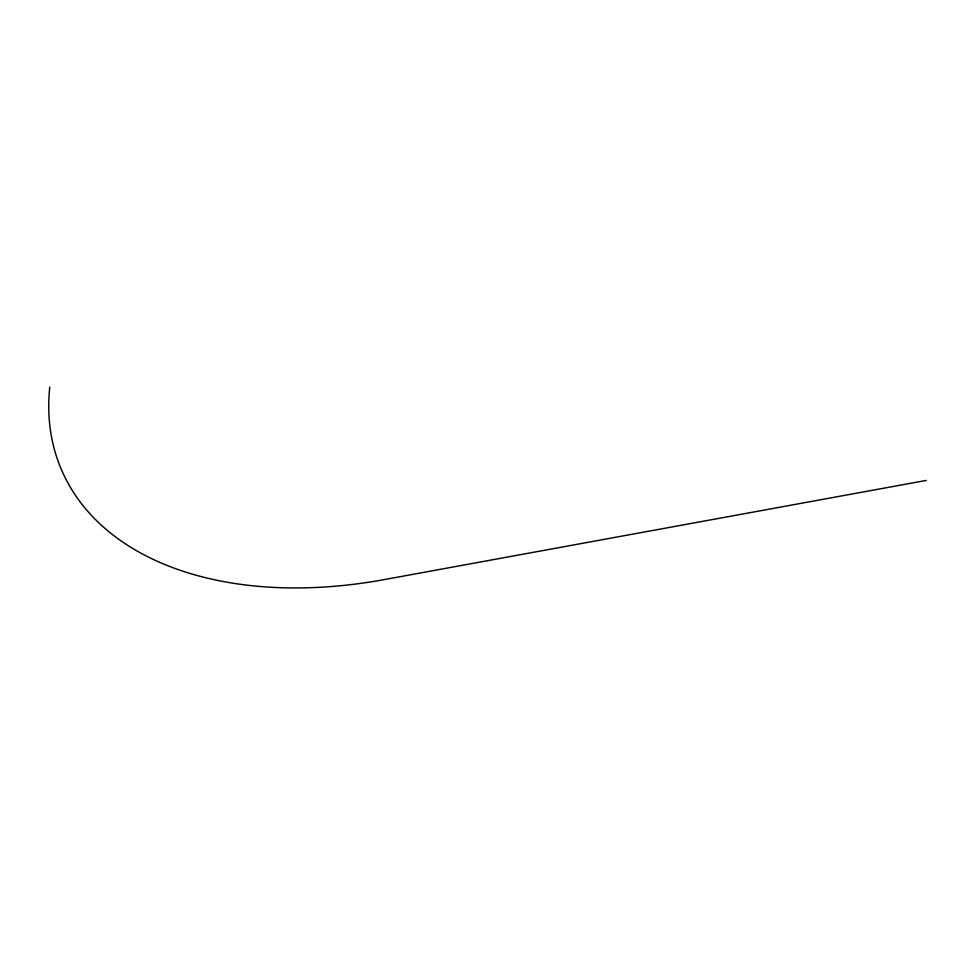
<?xml version="1.0" encoding="UTF-8"?>
<svg xmlns="http://www.w3.org/2000/svg" width="975" height="975" viewBox="0 0 975 975"><rect width="100%" height="100%" fill="white"/><g stroke="black" fill="none" stroke-linecap="round" stroke-linejoin="round"><path stroke-width="1.46" d="M926.25 480.431L384.089 579.625A380.043 241.227 -22.9 0 1 49.762 387.148"/></g></svg>
